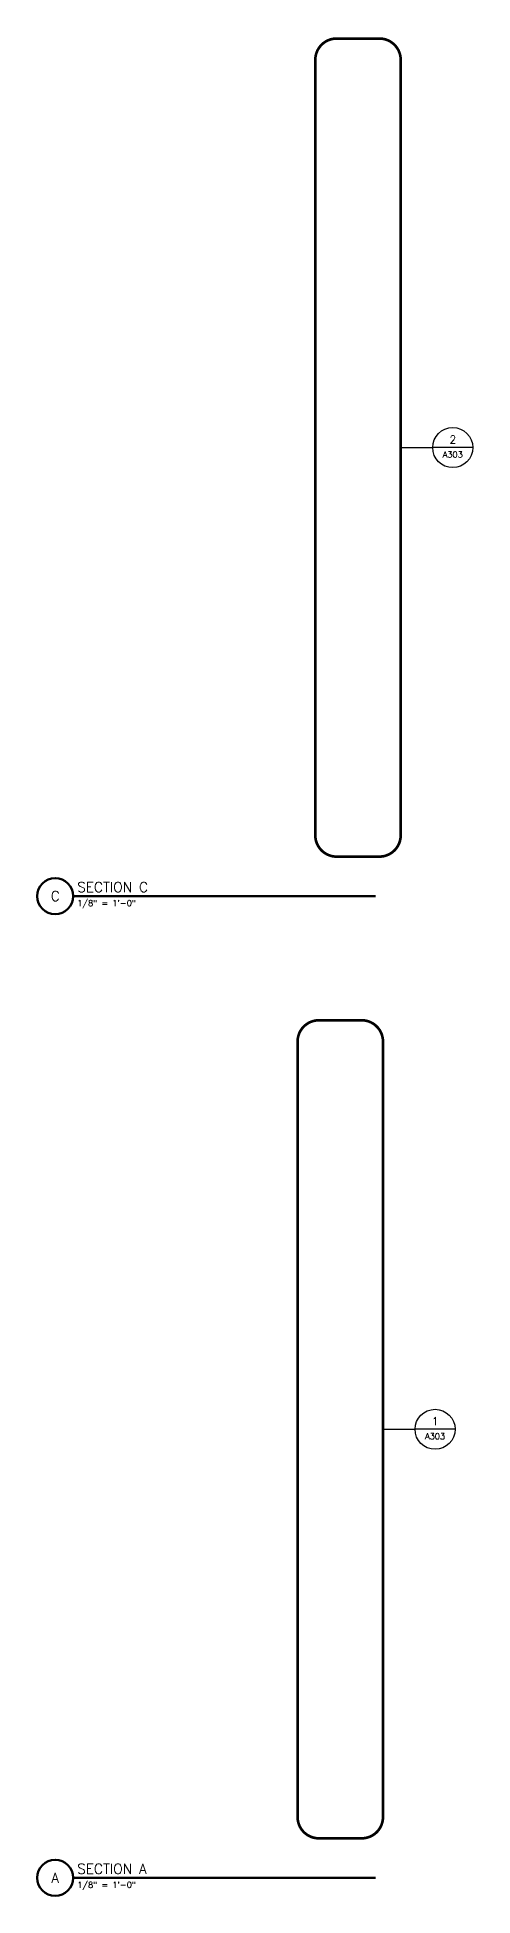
# Model space of a CAD drawing. Header units: inches. Extents: x 1871 to 6822, y -86 to 4217.
# Drawn here: x 3706 to 4195, y -86 to 2004 of the extents above; entities that cross this region are included whole.
import ezdxf
from ezdxf.enums import TextEntityAlignment as Align

# ---------------------------------------------------------------- set-up
doc = ezdxf.new("R2010")
doc.units = ezdxf.units.IN
doc.header["$LTSCALE"] = 0.5
doc.header["$MEASUREMENT"] = 0
doc.linetypes.add('DASHED2', pattern=[0.375, 0.25, -0.125])
doc.layers.get('0').update_dxf_attribs({"lineweight": 18})
doc.layers.add('A-Detl-Iden', color=151, linetype='Continuous', lineweight=25)
doc.layers.add('G-Anno-Ttlb', color=213, linetype='Continuous', lineweight=50)
doc.styles.add('Arch-Dim', font='romans.shx', dxfattribs={"width": 0.75})
doc.styles.add('RomanS', font='romans.shx')
doc.dimstyles.new('Aec-Arch-I-96', dxfattribs={"dimscale": 96, "dimtxt": 0.09375, "dimasz": 0.0625, "dimexe": 0.0625, "dimexo": 0.0625, "dimgap": 0.03125, "dimtad": 1, "dimdec": 4, "dimzin": 3, "dimdsep": 46, "dimlunit": 4, "dimtxsty": 'Arch-Dim', "dimblk": 'ARCHTICK', "dimcen": 0.09375, "dimazin": 2, "dimtfac": 0.75, "dimtdec": 4, "dimtix": 1, "dimtmove": 2, "dimatfit": 2, "dimfxl": 1, "dimtolj": 1, "dimtzin": 0, "dimarcsym": 0})

# ---------------------------------------------------------------- blocks, each defined once
blk = doc.blocks.new('_ArchTick')
at = {"color": 0, "linetype": 'ByBlock', "const_width": 0.15}
blk.add_lwpolyline([(-0.5, -0.5), (0.5, 0.5)], dxfattribs=at)
blk = doc.blocks.new('Anno_Detail_A2')
at = {"color": 0, "linetype": 'ByBlock', "lineweight": -2}
blk.add_line((2.5, 0), (-2.5, 0), dxfattribs=at)
blk.add_circle((0, 0), 2.5, dxfattribs=at)
at = {"color": 0, "linetype": 'ByBlock', "lineweight": -2, "style": 'RomanS'}
blk.add_attdef('NUMBER', text='', height=1, dxfattribs=at).set_placement((0, 0.5), align=Align.CENTER)
blk.add_attdef('SHEET', text='', height=0.75, dxfattribs=at).set_placement((0, -0.5), align=Align.TOP_CENTER)
blk = doc.blocks.new('Anno_Title_A1')
at = {"color": 0, "linetype": 'ByBlock', "lineweight": -2}
blk.add_circle((0, 0), 2.25, dxfattribs=at)
blk.add_circle((0, 0), 2.25, dxfattribs=at)
at = {"color": 0, "linetype": 'ByBlock', "lineweight": -2, "style": 'RomanS'}
blk.add_attdef('NUMBER', text='', height=1.25, dxfattribs=at).set_placement((0, 0), align=Align.MIDDLE)
blk = doc.blocks.new('Anno_Title_T1')
at = {"color": 0, "linetype": 'ByBlock', "lineweight": -2, "style": 'RomanS'}
blk.add_attdef('TITLE', (2.75, 0.5), '', height=1.25, dxfattribs=at)
blk.add_attdef('SCALE', text='', height=0.75, dxfattribs=at).set_placement((2.75, -0.5), align=Align.TOP_LEFT)

msp = doc.modelspace()

# ---------------------------------------------------------------- linework, layer by layer
at = {"layer": 'A-Detl-Iden', "linetype": 'DASHED2', "const_width": 3, "flags": 128}
for points in [[(4018.2, 1106.9, 0.414214), (4042.2, 1082.9), (4090.2, 1082.9, 0.414214), (4114.2, 1106.9), (4114.2, 1978.9, 0.414214), (4090.2, 2002.9), (4042.2, 2002.9, 0.414214), (4018.2, 1978.9)], [(3998.3, 2.9, 0.414214), (4022.3, -21.1), (4070.3, -21.1, 0.414214), (4094.3, 2.9), (4094.3, 874.9, 0.414214), (4070.3, 898.9), (4022.3, 898.9, 0.414214), (3998.3, 874.9)]]:
    msp.add_lwpolyline(points, format="xyb", close=True, dxfattribs=at)
at = {"layer": 'G-Anno-Ttlb'}
for points in [[(3746.2, 1038.5, 2.4, 2.4, 0), (4086, 1038.5, 2.4, 2.4, 0)], [(3746.2, -65.5, 2.4, 2.4, 0), (4086, -65.5, 2.4, 2.4, 0)]]:
    msp.add_lwpolyline(points, format="xyseb", dxfattribs=at)

# ---------------------------------------------------------------- block references
at = {"layer": 'A-Detl-Iden'}
ref = msp.add_blockref('Anno_Detail_A2', (4172.7, 1542.9), dxfattribs=dict(at, xscale=9, yscale=9, zscale=9))
ref.add_attrib('SHEET', 'A303', dxfattribs={"layer": '0', "color": 0, "linetype": 'ByBlock', "lineweight": -2, "height": 6.75, "style": 'Arch-Dim'}).set_placement((4172.7, 1538.4), align=Align.TOP_CENTER)
ref.add_attrib('NUMBER', '2', dxfattribs={"layer": '0', "color": 0, "linetype": 'ByBlock', "lineweight": -2, "height": 9, "style": 'Arch-Dim'}).set_placement((4172.7, 1547.4), align=Align.CENTER)
ref = msp.add_blockref('Anno_Detail_A2', (4152.8, 438.9), dxfattribs=dict(at, xscale=9, yscale=9, zscale=9))
ref.add_attrib('SHEET', 'A303', dxfattribs={"layer": '0', "color": 0, "linetype": 'ByBlock', "lineweight": -2, "height": 6.75, "style": 'Arch-Dim'}).set_placement((4152.8, 434.4), align=Align.TOP_CENTER)
ref.add_attrib('NUMBER', '1', dxfattribs={"layer": '0', "color": 0, "linetype": 'ByBlock', "lineweight": -2, "height": 9, "style": 'Arch-Dim'}).set_placement((4152.8, 443.4), align=Align.CENTER)
at = {"layer": 'G-Anno-Ttlb'}
ref = msp.add_blockref('Anno_Title_A1', (3726, 1038.5), dxfattribs=dict(at, xscale=9, yscale=9, zscale=9))
ref.add_attrib('NUMBER', 'C', dxfattribs={"layer": '0', "color": 0, "linetype": 'ByBlock', "lineweight": -2, "height": 11.2, "style": 'Arch-Dim'}).set_placement((3726, 1038.5), align=Align.MIDDLE)
ref = msp.add_blockref('Anno_Title_T1', (3726, 1038.5), dxfattribs=dict(at, xscale=9, yscale=9, zscale=9))
ref.add_attrib('SCALE', '1/8" = 1\'-0"', dxfattribs={"layer": '0', "color": 0, "linetype": 'ByBlock', "lineweight": -2, "height": 6.75, "style": 'Arch-Dim'}).set_placement((3750.7, 1034), align=Align.TOP_LEFT)
ref.add_attrib('TITLE', 'SECTION C', (3750.7, 1043), dxfattribs={"layer": '0', "color": 0, "linetype": 'ByBlock', "lineweight": -2, "height": 11.25, "style": 'Arch-Dim'})
ref = msp.add_blockref('Anno_Title_A1', (3726, -65.5), dxfattribs=dict(at, xscale=9, yscale=9, zscale=9))
ref.add_attrib('NUMBER', 'A', dxfattribs={"layer": '0', "color": 0, "linetype": 'ByBlock', "lineweight": -2, "height": 11.2, "style": 'Arch-Dim'}).set_placement((3726, -65.5), align=Align.MIDDLE)
ref = msp.add_blockref('Anno_Title_T1', (3726, -65.5), dxfattribs=dict(at, xscale=9, yscale=9, zscale=9))
ref.add_attrib('SCALE', '1/8" = 1\'-0"', dxfattribs={"layer": '0', "color": 0, "linetype": 'ByBlock', "lineweight": -2, "height": 6.75, "style": 'Arch-Dim'}).set_placement((3750.7, -70), align=Align.TOP_LEFT)
ref.add_attrib('TITLE', 'SECTION A', (3750.7, -61), dxfattribs={"layer": '0', "color": 0, "linetype": 'ByBlock', "lineweight": -2, "height": 11.25, "style": 'Arch-Dim'})

# ---------------------------------------------------------------- leaders
at = {"layer": 'A-Detl-Iden', "has_arrowhead": 0}
for points in [[(4114.2, 1542.9), (4150.2, 1542.9)], [(4094.3, 438.9), (4130.3, 438.9)]]:
    msp.add_leader(points, dimstyle='Aec-Arch-I-96', dxfattribs=at)

doc.saveas('drawing.dxf')
